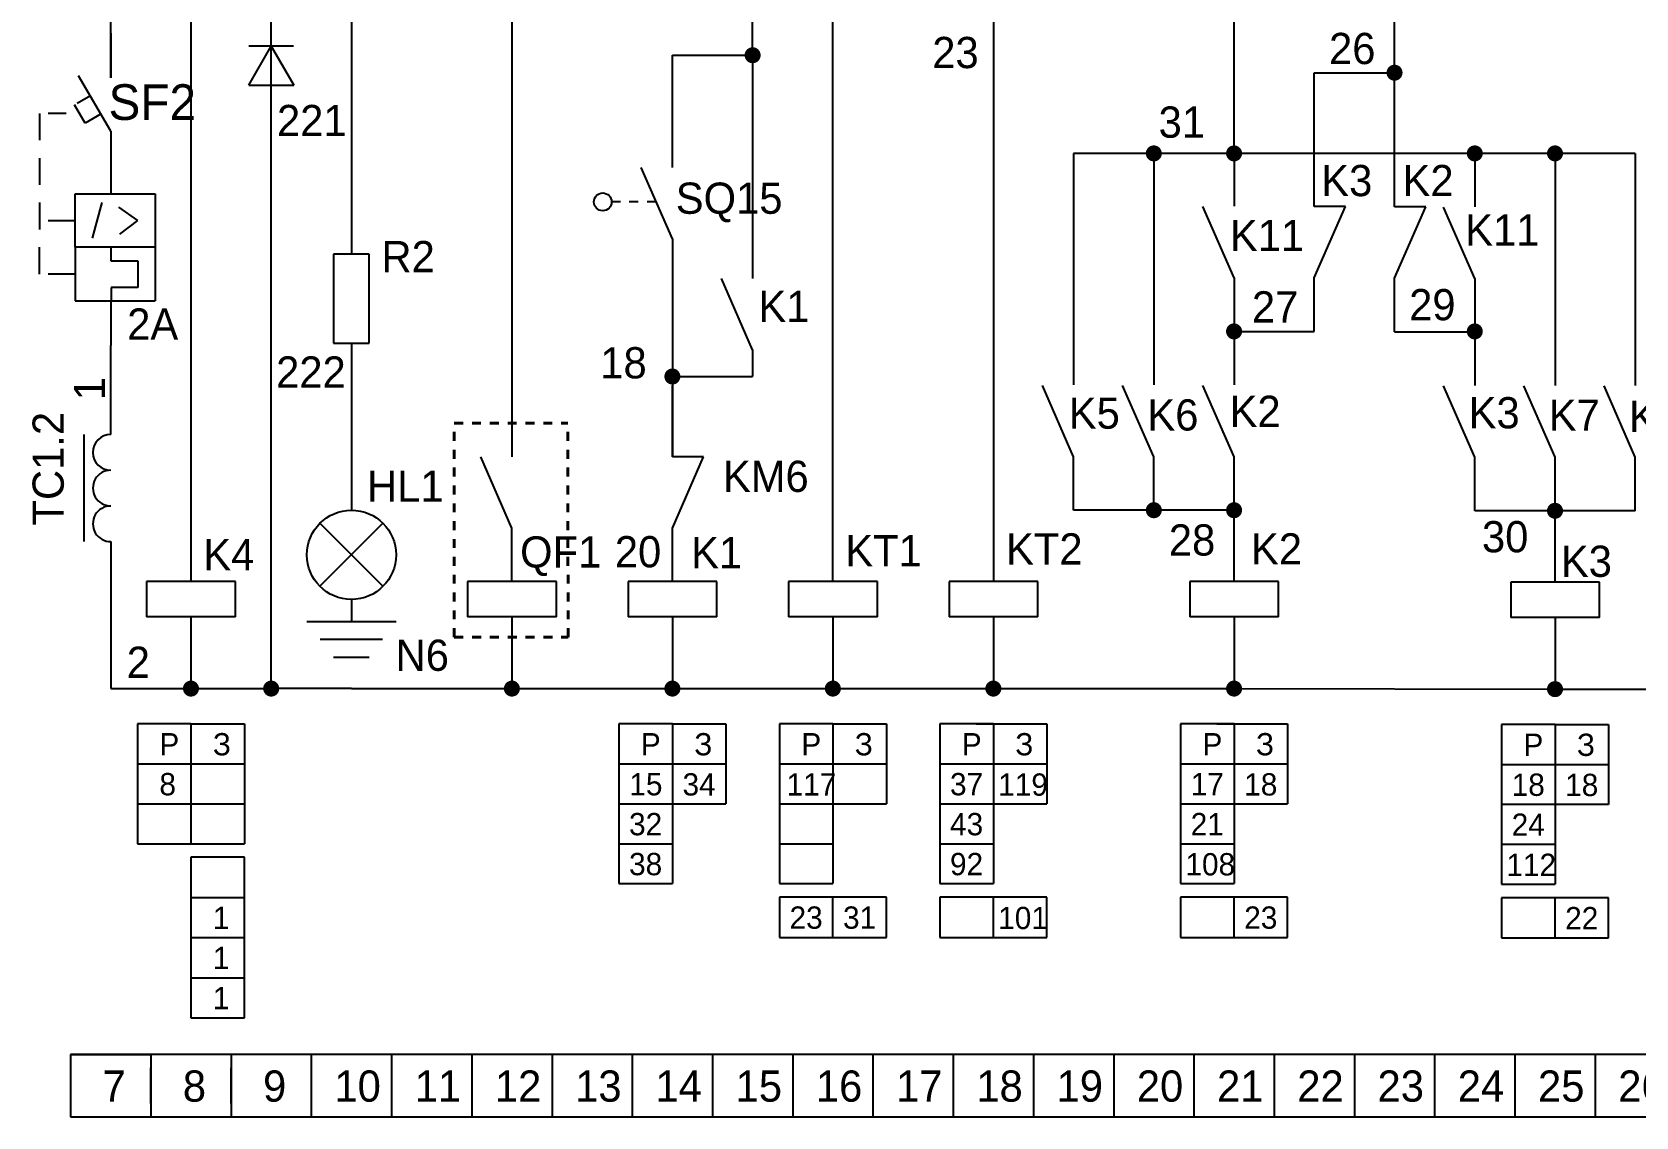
# Model space of a CAD drawing. Header units: inches. Extents: x 0 to 2090, y -987 to 594.
# Drawn here: x 911.7 to 1091.6, y 305.2 to 426.8 of the extents above; entities that cross this region are included whole.
import ezdxf

# ---------------------------------------------------------------- set-up
doc = ezdxf.new("R2010")
doc.units = ezdxf.units.IN
doc.header["$MEASUREMENT"] = 0
doc.linetypes.add('JIS_02_1.0', pattern=[2, 1, -1])
doc.layers.add('пунктир', color=4, linetype='JIS_02_1.0', lineweight=40)

# ---------------------------------------------------------------- blocks, each defined once
blk = doc.blocks.new('авт защ-верт-теп-элмаг')
for p, q in [((0, 0.797724627934258), (1.855200935096946e-07, -4.202275636998252)), ((1.855200935096946e-07, -10.20227563699825), (-3.598076025833223, -3.970224829429412)), ((-2.260526750666259, -6.222176123685472), (-3.781010471749767, -7.100027809351445)), ((-7.999999814479906, -8.202275636998252), (-7.999999814479906, -11.20227563699825)), ((-4.999999814479906, -8.202275636998252), (-6.999999814479906, -8.202275636998252)), ((-2.873138187660004, -9.280161431527233), (-4.04497333454384, -7.250483419029479)), ((-1.075123143085193, -8.242076961534963), (-2.873138187660004, -9.280161431527233)), ((0, -10.20227537206574), (1.855200935096946e-07, -17.20227616217267)), ((-7.999999814479906, -13.20227563699825), (-7.999999814479906, -16.20227563699825)), ((-3.999999997200803, -17.20227563699825), (5, -17.20227537206574)), ((-3.999999814479906, -23.20227563699825), (-3.999999814479906, -17.20227563699825)), ((5.000000185520094, -17.20227563699825), (5.000000185520094, -23.20227563699825)), ((-7.999999814479906, -18.20227563699825), (-7.999999814479906, -21.20227563699825)), ((-0.9999998144799065, -18.20227563699825), (-2.066987112587697, -22.18432644456709)), ((0.8612073410312746, -18.72025758435751), (3.000000185520094, -20.20227563699825)), ((-6.999999814479906, -20.20227563699825), (-3.999999814479906, -20.20227563699825)), ((3.000000185520094, -20.20227563699825), (1.000000185520094, -21.72466315511917)), ((-8, -26.20227537206574), (-8, -23.20227537206574)), ((-3.999999817279104, -23.20227484689133), (-3.999999817279104, -29.20227484689133)), ((5, -23.20227537206574), (-3.999999997200803, -23.20227563699825)), ((1.827208961913129e-07, -23.20227484689133), (1.827208961913129e-07, -24.71968769637192)), ((5.000000182720896, -23.20227484689133), (5.000000182720896, -29.20227484689133)), ((1.827208961913129e-07, -24.71968769637192), (3.057836614909547, -24.71968769637192)), ((3.057836614909547, -24.71968769637192), (3.057836614909547, -27.71471231868429)), ((-4, -26.20227537206574), (-7, -26.20227537206574)), ((0.05946248108693908, -27.71471231868429), (0.05946248108693908, -29.17739905894962)), ((3.057836614909547, -27.71471231868429), (0.05946248108693908, -27.71471231868429)), ((-4, -29.20227484689133), (5, -29.20227537206574)), ((0, -29.20227537206574), (1.855200935096946e-07, -34.20227563699825))]:
    blk.add_line(p, q)

msp = doc.modelspace()

# ---------------------------------------------------------------- hatches: boundary and pattern name
h = msp.add_hatch(color=256)
edge = h.paths.add_edge_path()
edge.add_arc((992.5464494099392, 424.2321265420079), 0.9, 0, 360)
h = msp.add_hatch(color=256)
edge = h.paths.add_edge_path()
edge.add_arc((1064.546449409939, 422.2731662821658), 0.9, 0, 360)
h = msp.add_hatch(color=256)
edge = h.paths.add_edge_path()
edge.add_arc((1037.546449409939, 413.2264616716379), 0.9, 0, 360)
h = msp.add_hatch(color=256)
edge = h.paths.add_edge_path()
edge.add_arc((1046.546448970014, 413.2264194188677), 0.9, 0, 360)
h = msp.add_hatch(color=256)
edge = h.paths.add_edge_path()
edge.add_arc((1073.546326905458, 413.2262081555789), 0.9, 0, 360)
h = msp.add_hatch(color=256)
edge = h.paths.add_edge_path()
edge.add_arc((1082.546326905458, 413.2262081555789), 0.9, 0, 360)
h = msp.add_hatch(color=256)
edge = h.paths.add_edge_path()
edge.add_arc((1046.546449409939, 393.2731662821658), 0.9, 0, 360)
h = msp.add_hatch(color=256)
edge = h.paths.add_edge_path()
edge.add_arc((1073.546326905458, 393.2731662821658), 0.9, 0, 360)
h = msp.add_hatch(color=256)
edge = h.paths.add_edge_path()
edge.add_arc((983.5464494099392, 388.2174219998361), 0.9, 0, 360)
h = msp.add_hatch(color=256)
edge = h.paths.add_edge_path()
edge.add_arc((1037.546449409939, 373.2262075163945), 0.9, 0, 360)
h = msp.add_hatch(color=256)
edge = h.paths.add_edge_path()
edge.add_arc((1046.546449409939, 373.2262075163945), 0.9, 0, 360)
h = msp.add_hatch(color=256)
edge = h.paths.add_edge_path()
edge.add_arc((1082.546326905458, 373.1641997897585), 0.9, 0, 360)
h = msp.add_hatch(color=256)
edge = h.paths.add_edge_path()
edge.add_arc((1082.546326905458, 373.1641997897585), 0.9, 0, 360)
h = msp.add_hatch(color=256)
edge = h.paths.add_edge_path()
edge.add_arc((929.5464494099392, 353.2321265420079), 0.9, 0, 360)
h = msp.add_hatch(color=256)
edge = h.paths.add_edge_path()
edge.add_arc((938.5464494099392, 353.2321265420079), 0.9, 0, 360)
h = msp.add_hatch(color=256)
edge = h.paths.add_edge_path()
edge.add_arc((965.5464494099392, 353.2321265420079), 0.9, 0, 360)
h = msp.add_hatch(color=256)
edge = h.paths.add_edge_path()
edge.add_arc((983.5464494099392, 353.2321265420079), 0.9, 0, 360)
h = msp.add_hatch(color=256)
edge = h.paths.add_edge_path()
edge.add_arc((1001.546449409939, 353.2321265420079), 0.9, 0, 360)
h = msp.add_hatch(color=256)
edge = h.paths.add_edge_path()
edge.add_arc((1019.546449409939, 353.2321265420079), 0.9, 0, 360)
h = msp.add_hatch(color=256)
edge = h.paths.add_edge_path()
edge.add_arc((1046.546449409939, 353.2321265420079), 0.9, 0, 360)
h = msp.add_hatch(color=256)
edge = h.paths.add_edge_path()
edge.add_arc((1082.546326905458, 353.1701188153719), 0.9, 0, 360)

# ---------------------------------------------------------------- linework, layer by layer
for p, q in [((938.5464494099392, 353.2321265420079), (938.5464494099392, 503.2321265420079)), ((992.5464494099392, 424.2321265420079), (992.5464494099392, 503.2321265420079)), ((1046.546449409939, 413.320125047937), (1046.546449409939, 483.2064676283259)), ((1001.546449409939, 365.2262075163945), (1001.546449409939, 455.2321265420079)), ((920.5464494099392, 421.7065979691438), (920.5464494099392, 433.2321265420079)), ((929.5464494099392, 433.2321265420079), (929.5464494099392, 365.2262075163945)), ((947.5464494099392, 433.2321265420079), (947.5464494099392, 401.9386050365234)), ((965.5464494099392, 433.2321265420079), (965.5464494099392, 379.2262075163945)), ((1064.546449409939, 422.2731662821658), (1064.546449409939, 432.2731662821658)), ((1019.546449409939, 428.2099035978018), (1019.546449409939, 365.2262075163945)), ((941.0549729680765, 425.2347924287185), (936.0379258518019, 425.2347924287185)), ((936.0379258518021, 420.8751389382863), (938.5549729680765, 425.2347924287185)), ((938.5549729680765, 425.2347924287185), (941.0720200843509, 420.8751389382863)), ((983.5464494099392, 424.2321265420079), (992.5464494099392, 424.2321265420079)), ((983.5464494099392, 411.6444621885983), (983.5464494099392, 424.2321265420079)), ((992.5464494099392, 424.2321265420079), (992.5464494099392, 399.2030341497201)), ((1055.546449409939, 413.2731662821658), (1055.546449409939, 422.2731662821658)), ((1055.546449409939, 422.2731662821658), (1064.546449409939, 422.2731662821658)), ((1064.546326905458, 413.2262081555789), (1064.546449409939, 422.2731662821658)), ((936.0379258518021, 420.8751389382863), (941.0720200843509, 420.8751389382863)), ((1028.546571254436, 413.2265039238384), (1028.546449409939, 387.2731662821658)), ((1091.546326905458, 413.2262081555789), (1028.546571254436, 413.2265039238383)), ((1037.546449409939, 413.2264616716379), (1037.546449409939, 387.2731662821658)), ((1046.546449409939, 413.320125047937), (1046.546449409939, 407.320125047937)), ((1055.546449409939, 407.2731662821658), (1055.546449409939, 413.2731662821658)), ((1064.546326905458, 407.2262081555789), (1064.546326905458, 413.2262081555789)), ((1073.546326905458, 413.2262081555789), (1073.546326905458, 413.2262081555789)), ((1073.546326905458, 413.2262081555789), (1073.546326905458, 407.2262081555789)), ((1082.546326905458, 413.2262081555789), (1082.546326905458, 387.2247005956953)), ((1091.546326905458, 413.2262081555789), (1091.546326905458, 387.2262081555789)), ((983.5464494099392, 403.6444621885983), (980.0464494099392, 411.6444621885983)), ((977.7145453694818, 407.7899251386068), (976.7145453694818, 407.7899251386068)), ((979.7145453694818, 407.7899251386068), (978.7145453694818, 407.7899251386068)), ((981.7145453694818, 407.7899251386068), (980.7145453694818, 407.7899251386068)), ((1046.546449409939, 399.2731662821658), (1043.046449409939, 407.2731662821658)), ((1059.046449409939, 407.2731662821658), (1055.546449409939, 407.2731662821658)), ((1055.546449409939, 399.2731662821658), (1059.046449409939, 407.2731662821658)), ((1068.046326905458, 407.2262081555789), (1064.546326905458, 407.2262081555789)), ((1064.546326905458, 399.2262081555789), (1068.046326905458, 407.2262081555789)), ((1073.546326905458, 399.2005492418969), (1070.046326905458, 407.2005492418969)), ((983.5464494099392, 403.6444621885983), (983.5464494099392, 379.2262075163945)), ((983.5464494099392, 403.6444621885983), (983.5464494099392, 400.6444621885983)), ((949.5464494099392, 401.9386050365234), (945.5464494099392, 401.9386050365234)), ((945.5464494099392, 401.9386050365234), (945.5464494099392, 391.9386050365234)), ((949.5464494099392, 391.9386050365234), (949.5464494099392, 401.9386050365234)), ((992.5464494099392, 391.2030341497201), (989.0464494099392, 399.2030341497201)), ((1046.546449409939, 399.2731662821658), (1046.546449409939, 393.2731662821658)), ((1055.546449409939, 393.2731662821658), (1055.546449409939, 399.2731662821658)), ((1064.546326905458, 393.2262081555789), (1064.546326905458, 399.2262081555789)), ((1073.546326905458, 399.2005492418969), (1073.546326905458, 393.2005492418969)), ((1046.546449409939, 393.2731662821658), (1046.546449409939, 387.2731662821658)), ((1046.546449409939, 393.2731662821658), (1055.546449409939, 393.2731662821658)), ((1064.546326905458, 393.2262081555789), (1073.546326905458, 393.2262081555789)), ((1073.546326905458, 393.2262081555789), (1073.546326905458, 387.2111585555298)), ((920.5464494099392, 381.7065979366561), (920.5464494099392, 391.7065979366561)), ((945.5464494099392, 391.9386050365234), (949.5464494099392, 391.9386050365234)), ((947.5464494099392, 391.9386050365234), (947.5464494099392, 373.2321265420079)), ((992.5464494099392, 391.2030341497201), (992.5464494099392, 388.2030341497201)), ((983.5464494099392, 388.2174219998361), (992.5464494099392, 388.2030341497201)), ((983.5464494099392, 379.2262075163945), (983.5464494099392, 387.2262075163945)), ((1028.546449409939, 379.2262075163945), (1025.046449409939, 387.2262075163945)), ((1037.546449409939, 379.2262075163945), (1034.046449409939, 387.2262075163945)), ((1046.546449409939, 379.2262075163945), (1043.046449409939, 387.2262075163945)), ((1073.546326905458, 379.1641997897585), (1070.046326905458, 387.1641997897585)), ((1082.546326905458, 379.1641997897585), (1079.046326905458, 387.1641997897585)), ((1091.546326905458, 379.1641997897585), (1088.046326905458, 387.1641997897585)), ((917.5464494099392, 381.7065979366561), (917.5464494099392, 369.7065979366561)), ((965.5464494099392, 371.2262075163945), (962.0464494099392, 379.2262075163945)), ((987.0464494099392, 379.2262075163945), (983.5464494099392, 379.2262075163945)), ((983.5464494099392, 371.2262075163945), (987.0464494099392, 379.2262075163945)), ((1028.546449409939, 373.2262075163945), (1028.546449409939, 379.2262075163945)), ((1037.546449409939, 373.2262075163945), (1037.546449409939, 379.2262075163945)), ((1046.546449409939, 373.2262075163945), (1046.546449409939, 379.2262075163945)), ((1073.546326905458, 373.1641997897585), (1073.546326905458, 379.1641997897585)), ((1082.546326905458, 373.1641997897585), (1082.546326905458, 379.1641997897585)), ((1091.546326905458, 373.1641997897585), (1091.546326905458, 379.1641997897585)), ((1037.546449409939, 373.2262075163945), (1028.546449409939, 373.2262075163945)), ((1046.546449409939, 373.2262075163945), (1037.546449409939, 373.2262075163945)), ((1046.546449409939, 365.2262075163945), (1046.546449409939, 373.2262075163945)), ((1082.546326905458, 373.1641997897585), (1073.546326905458, 373.1641997897585)), ((1091.546326905458, 373.1641997897585), (1082.546326905458, 373.1641997897585)), ((1082.546326905458, 365.1641997897585), (1082.546326905458, 373.1641997897585)), ((944.0109155040063, 371.7676604479407), (951.0819833158719, 364.6965926360754)), ((951.0819833158719, 371.7676604479407), (944.0109155040063, 364.6965926360754)), ((965.5464494099392, 365.2262075163945), (965.5464494099392, 371.2262075163945)), ((983.5464494099392, 365.2262075163945), (983.5464494099392, 371.2262075163945)), ((920.5464494099392, 369.7065979366561), (920.5464494099392, 353.2321265420079)), ((934.5464494099392, 365.2262075163945), (924.5749998107221, 365.2262075163945)), ((924.5749998107221, 365.2262075163945), (924.5749998107221, 361.2667962967524)), ((934.5464494099392, 361.2667962967524), (934.5464494099392, 365.2262075163945)), ((970.5464494099392, 365.2262075163945), (960.5749998107221, 365.2262075163945)), ((960.5749998107221, 365.2262075163945), (960.5749998107221, 361.2667962967524)), ((970.5464494099392, 361.2667962967524), (970.5464494099392, 365.2262075163945)), ((988.5464494099392, 365.2262075163945), (978.5749998107221, 365.2262075163945)), ((978.5749998107221, 365.2262075163945), (978.5749998107221, 361.2667962967524)), ((988.5464494099392, 361.2667962967524), (988.5464494099392, 365.2262075163945)), ((1006.546449409939, 365.2262075163945), (996.5749998107221, 365.2262075163945)), ((996.5749998107221, 365.2262075163945), (996.5749998107221, 361.2667962967524)), ((1001.546449409939, 365.2262075163945), (1001.546449409939, 365.2262075163945)), ((1006.546449409939, 361.2667962967524), (1006.546449409939, 365.2262075163945)), ((1024.546449409939, 365.2262075163945), (1014.574999810722, 365.2262075163945)), ((1014.574999810722, 365.2262075163945), (1014.574999810722, 361.2667962967524)), ((1024.546449409939, 361.2667962967524), (1024.546449409939, 365.2262075163945)), ((1051.546449409939, 365.2262075163945), (1041.574999810722, 365.2262075163945)), ((1041.574999810722, 365.2262075163945), (1041.574999810722, 361.2667962967524)), ((1051.546449409939, 361.2667962967524), (1051.546449409939, 365.2262075163945)), ((1087.546326905458, 365.1641997897585), (1077.574877306241, 365.1641997897585)), ((1077.574877306241, 365.1641997897585), (1077.574877306241, 361.2047885701164)), ((1087.546326905458, 361.2047885701164), (1087.546326905458, 365.1641997897585)), ((947.5464494099392, 363.232126542008), (947.5464494099392, 360.732126542008)), ((934.5464494099392, 361.2667962967524), (924.5749998107221, 361.2667962967524)), ((929.5464494099392, 361.2262075163945), (929.5464494099392, 353.2321265420079)), ((952.5464494099392, 360.732126542008), (942.5464494099392, 360.732126542008)), ((970.5464494099392, 361.2667962967524), (960.5749998107221, 361.2667962967524)), ((965.5464494099392, 361.2262075163945), (965.5464494099392, 353.2321265420079)), ((988.5464494099392, 361.2667962967524), (978.5749998107221, 361.2667962967524)), ((983.5464494099392, 361.2262075163945), (983.5464494099392, 353.2321265420079)), ((1006.546449409939, 361.2667962967524), (996.5749998107221, 361.2667962967524)), ((1001.546449409939, 361.2262075163945), (1001.546449409939, 353.2321265420079)), ((1024.546449409939, 361.2667962967524), (1014.574999810722, 361.2667962967524)), ((1019.546449409939, 361.2262075163945), (1019.546449409939, 353.2321265420079)), ((1051.546449409939, 361.2667962967524), (1041.574999810722, 361.2667962967524)), ((1046.546449409939, 361.2262075163945), (1046.546449409939, 353.2321265420079)), ((1087.546326905458, 361.2047885701164), (1077.574877306241, 361.2047885701164)), ((1082.546326905458, 361.1641997897585), (1082.546326905458, 353.1701188153719)), ((951.0464494099392, 358.732126542008), (944.0464494099392, 358.732126542008)), ((949.5464494099392, 356.732126542008), (945.5464494099392, 356.732126542008)), ((920.5464494099392, 353.2321265420079), (929.5464494099392, 353.2321265420079)), ((929.5464494099392, 353.2321265420079), (938.5464494099392, 353.2321265420079)), ((947.5464494099392, 353.2321265420079), (938.5464494099392, 353.2321265420079)), ((947.5464494099392, 353.2321265420079), (965.5464494099392, 353.2321265420079)), ((965.5464494099392, 353.2321265420079), (983.5464494099392, 353.2321265420079)), ((983.5464494099392, 353.2321265420079), (1001.546449409939, 353.2321265420079)), ((1001.546449409939, 353.2321265420079), (1019.546449409939, 353.2321265420079)), ((1019.546449409939, 353.2321265420079), (1046.546449409939, 353.2321265420079)), ((1046.546449409939, 353.2321265420079), (1082.546326905458, 353.1701188153719)), ((1082.546326905458, 353.1701188153719), (1091.546326905458, 353.1701188153719)), ((1091.546326905458, 353.1701188153719), (1100.546326905458, 353.1701188153719)), ((929.5464494099392, 349.277308878547), (923.5464494099392, 349.2773088785469)), ((923.5464494099392, 349.2773088785469), (923.5464494099392, 344.7991518773136)), ((929.5464494099392, 349.277308878547), (929.5464494099392, 344.777308878547)), ((929.5464494099392, 349.277308878547), (935.5464494099392, 349.277308878547)), ((935.5464494099392, 349.277308878547), (935.5464494099392, 344.777308878547)), ((983.5464494099392, 349.277308878547), (977.5464494099392, 349.2773088785469)), ((977.5464494099392, 349.2773088785469), (977.5464494099392, 344.7991518773136)), ((983.5464494099392, 349.277308878547), (983.5464494099392, 344.777308878547)), ((983.5464494099392, 349.277308878547), (989.5464494099392, 349.277308878547)), ((989.5464494099392, 349.277308878547), (989.5464494099392, 344.777308878547)), ((1001.546449409939, 349.277308878547), (995.5464494099392, 349.2773088785469)), ((995.5464494099392, 349.2773088785469), (995.5464494099392, 344.7991518773136)), ((1001.546449409939, 349.277308878547), (1001.546449409939, 344.777308878547)), ((1001.546449409939, 349.277308878547), (1007.546449409939, 349.277308878547)), ((1007.546449409939, 349.277308878547), (1007.546449409939, 344.777308878547)), ((1019.546449409939, 349.277308878547), (1013.546449409939, 349.2773088785469)), ((1013.546449409939, 349.2773088785469), (1013.546449409939, 344.7991518773136)), ((1017.620523301518, 349.277308878547), (1023.620523301518, 349.277308878547)), ((1019.546449409939, 349.277308878547), (1019.546449409939, 344.777308878547)), ((1019.546449409939, 349.277308878547), (1025.546449409939, 349.277308878547)), ((1025.546449409939, 349.277308878547), (1025.546449409939, 344.777308878547)), ((1046.546449409939, 349.277308878547), (1040.546449409939, 349.2773088785469)), ((1040.546449409939, 349.2773088785469), (1040.546449409939, 344.7991518773136)), ((1044.620523301518, 349.277308878547), (1050.620523301518, 349.277308878547)), ((1046.546449409939, 349.277308878547), (1046.546449409939, 344.777308878547)), ((1046.546449409939, 349.277308878547), (1052.546449409939, 349.277308878547)), ((1052.546449409939, 349.277308878547), (1052.546449409939, 344.777308878547)), ((1082.546326905458, 349.215301151911), (1076.546326905458, 349.2153011519109)), ((1076.546326905458, 349.2153011519109), (1076.546326905458, 344.7371441506776)), ((1082.546326905458, 349.215301151911), (1082.546326905458, 344.715301151911)), ((1082.546326905458, 349.215301151911), (1088.546326905458, 349.215301151911)), ((1088.546326905458, 349.215301151911), (1088.546326905458, 344.715301151911)), ((923.5464494099392, 344.7991518773136), (929.5464494099392, 344.7991518773136)), ((923.5464494099392, 344.7991518773136), (923.5464494099392, 340.3209948760804)), ((929.5464494099392, 344.7991518773137), (935.5464494099392, 344.7991518773137)), ((929.5464494099392, 344.7991518773137), (929.5464494099392, 340.2991518773137)), ((935.5464494099392, 344.7991518773138), (935.5464494099392, 340.2991518773138)), ((977.5464494099392, 344.7991518773136), (983.5464494099392, 344.7991518773136)), ((977.5464494099392, 344.7991518773136), (977.5464494099392, 340.3209948760804)), ((983.5464494099392, 344.7991518773137), (989.5464494099392, 344.7991518773137)), ((983.5464494099392, 344.7991518773137), (983.5464494099392, 340.2991518773137)), ((989.5464494099392, 344.7991518773138), (989.5464494099392, 340.2991518773138)), ((995.5464494099392, 344.7991518773136), (1001.546449409939, 344.7991518773136)), ((995.5464494099392, 344.7991518773136), (995.5464494099392, 340.3209948760804)), ((1001.546449409939, 344.7991518773137), (1007.546449409939, 344.7991518773137)), ((1001.546449409939, 344.7991518773137), (1001.546449409939, 340.2991518773137)), ((1007.546449409939, 344.7991518773138), (1007.546449409939, 340.2991518773138)), ((1013.546449409939, 344.7991518773136), (1019.546449409939, 344.7991518773136)), ((1013.546449409939, 344.7991518773136), (1013.546449409939, 340.3209948760804)), ((1017.620523301518, 344.7991518773137), (1023.620523301518, 344.7991518773137)), ((1019.546449409939, 344.7991518773137), (1025.546449409939, 344.7991518773137)), ((1019.546449409939, 344.7991518773137), (1019.546449409939, 340.2991518773137)), ((1025.546449409939, 344.7991518773138), (1025.546449409939, 340.2991518773138)), ((1040.546449409939, 344.7991518773136), (1046.546449409939, 344.7991518773136)), ((1040.546449409939, 344.7991518773136), (1040.546449409939, 340.3209948760804)), ((1044.620523301518, 344.7991518773137), (1050.620523301518, 344.7991518773137)), ((1046.546449409939, 344.7991518773137), (1052.546449409939, 344.7991518773137)), ((1046.546449409939, 344.7991518773137), (1046.546449409939, 340.2991518773137)), ((1052.546449409939, 344.7991518773138), (1052.546449409939, 340.2991518773138)), ((1076.546326905458, 344.7371441506776), (1082.546326905458, 344.7371441506776)), ((1076.546326905458, 344.7371441506776), (1076.546326905458, 340.2589871494444)), ((1082.546326905458, 344.7371441506777), (1088.546326905458, 344.7371441506777)), ((1082.546326905458, 344.7371441506777), (1082.546326905458, 340.2371441506777)), ((1088.546326905458, 344.7371441506778), (1088.546326905458, 340.2371441506778)), ((923.5464494099392, 340.3209948760804), (929.5464494099392, 340.3209948760804)), ((923.5464494099392, 340.3209948760804), (923.5464494099392, 335.8428378748471)), ((929.5464494099392, 340.3209948760804), (935.5464494099392, 340.3209948760804)), ((929.5464494099392, 340.3209948760804), (929.5464494099392, 335.8428378748471)), ((935.5464494099392, 340.3209948760805), (935.5464494099392, 335.8428378748471)), ((977.5464494099392, 340.3209948760804), (983.5464494099392, 340.3209948760804)), ((977.5464494099392, 340.3209948760804), (977.5464494099392, 335.8428378748471)), ((983.5464494099392, 340.3209948760804), (989.5464494099392, 340.3209948760804)), ((983.5464494099392, 340.3209948760804), (983.5464494099392, 335.8428378748471)), ((995.5464494099392, 340.3209948760804), (1001.546449409939, 340.3209948760804)), ((995.5464494099392, 340.3209948760804), (995.5464494099392, 335.8428378748471)), ((1001.546449409939, 340.3209948760804), (1007.546449409939, 340.3209948760804)), ((1001.546449409939, 340.3209948760804), (1001.546449409939, 335.8428378748471)), ((1013.546449409939, 340.3209948760804), (1019.546449409939, 340.3209948760804)), ((1013.546449409939, 340.3209948760804), (1013.546449409939, 335.8428378748471)), ((1017.620523301518, 340.3209948760804), (1023.620523301518, 340.3209948760804)), ((1019.546449409939, 340.3209948760804), (1025.546449409939, 340.3209948760804)), ((1019.546449409939, 340.3209948760804), (1019.546449409939, 335.8428378748471)), ((1040.546449409939, 340.3209948760804), (1046.546449409939, 340.3209948760804)), ((1040.546449409939, 340.3209948760804), (1040.546449409939, 335.8428378748471)), ((1044.620523301518, 340.3209948760804), (1050.620523301518, 340.3209948760804)), ((1046.546449409939, 340.3209948760804), (1052.546449409939, 340.3209948760804)), ((1046.546449409939, 340.3209948760804), (1046.546449409939, 335.8428378748471)), ((1076.546326905458, 340.2589871494444), (1082.546326905458, 340.2589871494444)), ((1076.546326905458, 340.2589871494444), (1076.546326905458, 335.7808301482111)), ((1082.546326905458, 340.2589871494444), (1088.546326905458, 340.2589871494444)), ((1082.546326905458, 340.2589871494444), (1082.546326905458, 335.7808301482111)), ((923.5464494099392, 335.8428378748471), (929.5464494099392, 335.8428378748471)), ((929.5464494099392, 335.8428378748471), (935.5464494099392, 335.8428378748471)), ((977.5464494099392, 335.8428378748471), (983.5464494099392, 335.8428378748471)), ((977.5464494099392, 335.8428378748471), (977.5464494099392, 331.3646808736138)), ((983.5464494099392, 335.8428378748471), (983.5464494099392, 331.3646808736138)), ((995.5464494099392, 335.8428378748471), (1001.546449409939, 335.8428378748471)), ((995.5464494099392, 335.8428378748471), (995.5464494099392, 331.3646808736138)), ((1001.546449409939, 335.8428378748471), (1001.546449409939, 331.3646808736138)), ((1013.546449409939, 335.8428378748471), (1019.546449409939, 335.8428378748471)), ((1013.546449409939, 335.8428378748471), (1013.546449409939, 331.3646808736138)), ((1019.546449409939, 335.8428378748471), (1019.546449409939, 331.3646808736138)), ((1040.546449409939, 335.8428378748471), (1046.546449409939, 335.8428378748471)), ((1040.546449409939, 335.8428378748471), (1040.546449409939, 331.3646808736138)), ((1046.546449409939, 335.8428378748471), (1046.546449409939, 331.3646808736138)), ((1076.546326905458, 335.7808301482111), (1082.546326905458, 335.7808301482111)), ((1076.546326905458, 335.7808301482111), (1076.546326905458, 331.3026731469778)), ((1082.546326905458, 335.7808301482111), (1082.546326905458, 331.3026731469778)), ((935.5464494099392, 334.3209948760805), (929.5464494099394, 334.3209948760805)), ((929.5464494099394, 334.3209948760805), (929.5464494099394, 329.8209948760805)), ((935.5464494099394, 329.8209948760805), (935.5464494099392, 334.3209948760805)), ((977.5464494099392, 331.3646808736138), (983.5464494099392, 331.3646808736138)), ((995.5464494099392, 331.3646808736138), (1001.546449409939, 331.3646808736138)), ((1013.546449409939, 331.3646808736138), (1019.546449409939, 331.3646808736138)), ((1040.546449409939, 331.3646808736138), (1046.546449409939, 331.3646808736138)), ((1076.546326905458, 331.3026731469778), (1082.546326905458, 331.3026731469778)), ((929.5464494099394, 329.8209948760805), (935.5464494099394, 329.8209948760805)), ((929.5464494099394, 329.8209948760805), (929.5464494099394, 325.3209948760805)), ((935.5464494099394, 325.3209948760805), (935.5464494099392, 329.8209948760805)), ((1001.546449409939, 329.8428378748472), (995.5464494099394, 329.8428378748472)), ((995.5464494099394, 329.8428378748472), (995.5464494099394, 325.3428378748472)), ((1001.546449409939, 325.3428378748472), (1001.546449409939, 329.8428378748472)), ((1007.546449409939, 329.8428378748472), (1001.546449409939, 329.8428378748472)), ((1007.546449409939, 325.3428378748472), (1007.546449409939, 329.8428378748472)), ((1019.546449409939, 329.8428378748472), (1013.546449409939, 329.8428378748472)), ((1013.546449409939, 329.8428378748472), (1013.546449409939, 325.3428378748472)), ((1023.620523301518, 329.8428378748472), (1017.620523301518, 329.8428378748472)), ((1019.546449409939, 325.3428378748472), (1019.546449409939, 329.8428378748472)), ((1025.546449409939, 329.8428378748472), (1019.546449409939, 329.8428378748472)), ((1025.546449409939, 325.3428378748472), (1025.546449409939, 329.8428378748472)), ((1046.546449409939, 329.8428378748472), (1040.546449409939, 329.8428378748472)), ((1040.546449409939, 329.8428378748472), (1040.546449409939, 325.3428378748472)), ((1050.620523301518, 329.8428378748472), (1044.620523301518, 329.8428378748472)), ((1046.546449409939, 325.3428378748472), (1046.546449409939, 329.8428378748472)), ((1052.546449409939, 329.8428378748472), (1046.546449409939, 329.8428378748472)), ((1052.546449409939, 325.3428378748472), (1052.546449409939, 329.8428378748472)), ((1082.546326905458, 329.7808301482112), (1076.546326905458, 329.7808301482112)), ((1076.546326905458, 329.7808301482112), (1076.546326905458, 325.2808301482112)), ((1082.546326905458, 325.2808301482112), (1082.546326905458, 329.7808301482112)), ((1088.546326905458, 329.7808301482112), (1082.546326905458, 329.7808301482112)), ((1088.546326905458, 325.2808301482112), (1088.546326905458, 329.7808301482112)), ((929.5464494099394, 325.3209948760805), (935.5464494099394, 325.3209948760805)), ((929.5464494099394, 325.3209948760805), (929.5464494099394, 320.8209948760805)), ((935.5464494099394, 320.8209948760805), (935.5464494099392, 325.3209948760805)), ((995.5464494099394, 325.3428378748472), (1001.546449409939, 325.3428378748472)), ((1001.546449409939, 325.3428378748472), (1007.546449409939, 325.3428378748472)), ((1013.546449409939, 325.3428378748472), (1019.546449409939, 325.3428378748472)), ((1017.620523301518, 325.3428378748472), (1023.620523301518, 325.3428378748472)), ((1019.546449409939, 325.3428378748472), (1025.546449409939, 325.3428378748472)), ((1040.546449409939, 325.3428378748472), (1046.546449409939, 325.3428378748472)), ((1044.620523301518, 325.3428378748472), (1050.620523301518, 325.3428378748472)), ((1046.546449409939, 325.3428378748472), (1052.546449409939, 325.3428378748472)), ((1076.546326905458, 325.2808301482112), (1082.546326905458, 325.2808301482112)), ((1082.546326905458, 325.2808301482112), (1088.546326905458, 325.2808301482112)), ((929.5464494099394, 320.8209948760805), (935.5464494099394, 320.8209948760805)), ((929.5464494099394, 320.8209948760805), (929.5464494099394, 316.3209948760805)), ((935.5464494099394, 316.3209948760805), (935.5464494099392, 320.8209948760805)), ((929.5464494099394, 316.3209948760805), (935.5464494099394, 316.3209948760805)), ((916.0464494099392, 312.2178257151387), (916.0464494099392, 305.2178257151387)), ((1294.046449409944, 312.2178257151387), (916.0464494099392, 312.2178257151387)), ((916.0464494099392, 312.2178257151387), (925.0464494099392, 312.2178257151387)), ((925.0464494099392, 312.2178257151387), (925.0464494099392, 305.2178257151387)), ((934.0464494099394, 312.2178257151387), (934.0464494099394, 305.2178257151387)), ((934.0464494099394, 312.2178257151387), (934.0464494099394, 305.2178257151387)), ((943.0464494099394, 312.2178257151387), (943.0464494099394, 305.2178257151387)), ((952.0464494099397, 312.2178257151387), (952.0464494099397, 305.2178257151387)), ((952.0464494099397, 312.2178257151387), (952.0464494099397, 305.2178257151387)), ((961.0464494099397, 312.2178257151387), (961.0464494099397, 305.2178257151387)), ((970.0464494099399, 312.2178257151387), (970.0464494099399, 305.2178257151387)), ((970.0464494099399, 312.2178257151387), (970.0464494099399, 305.2178257151387)), ((979.0464494099399, 312.2178257151387), (979.0464494099399, 305.2178257151387)), ((988.0464494099401, 312.2178257151387), (988.0464494099401, 305.2178257151387)), ((988.0464494099401, 312.2178257151387), (988.0464494099401, 305.2178257151387)), ((997.0464494099401, 312.2178257151387), (997.0464494099401, 305.2178257151387)), ((1006.04644940994, 312.2178257151387), (1006.04644940994, 305.2178257151387)), ((1006.04644940994, 312.2178257151387), (1006.04644940994, 305.2178257151387)), ((1015.04644940994, 312.2178257151387), (1015.04644940994, 305.2178257151387)), ((1024.046449409941, 312.2178257151387), (1024.046449409941, 305.2178257151387)), ((1033.046449409941, 312.2178257151387), (1033.046449409941, 305.2178257151387)), ((1042.046449409941, 312.2178257151387), (1042.046449409941, 305.2178257151387)), ((1042.046449409941, 312.2178257151387), (1042.046449409941, 305.2178257151387)), ((1051.046449409941, 312.2178257151387), (1051.046449409941, 305.2178257151387)), ((1060.046449409941, 312.2178257151387), (1060.046449409941, 305.2178257151387)), ((1060.046449409941, 312.2178257151387), (1060.046449409941, 305.2178257151387)), ((1069.046449409941, 312.2178257151387), (1069.046449409941, 305.2178257151387)), ((1078.046449409941, 312.2178257151387), (1078.046449409941, 305.2178257151387)), ((1078.046449409941, 312.2178257151387), (1078.046449409941, 305.2178257151387)), ((1087.046449409941, 312.2178257151387), (1087.046449409941, 305.2178257151387)), ((925.0464494099394, 306.7178257151375), (925.0464494099392, 310.7178257151375)), ((934.0464494099394, 306.7178257151375), (934.0464494099394, 310.7178257151375)), ((916.0464494099392, 305.2178257151387), (1294.046449409944, 305.2178257151386))]:
    msp.add_line(p, q)
for centre, radius in [((975.7329633421546, 407.7906903595048), 1), ((947.5464494099392, 368.232126542008), 5)]:
    msp.add_circle(centre, radius)
for centre, start in [((920.5464494099392, 379.7065979366561), 90), ((920.5464494099392, 375.7065979366561), 89.99999999998697), ((920.5464494099392, 371.7065979366561), 89.99999999998697)]:
    msp.add_arc(centre, 2, start, 270)
at = {"layer": 'пунктир'}
for p, q in [((959.0774540235811, 382.9991741857286), (971.8309866766913, 383.0030265935158)), ((959.0860519158905, 358.999192666752), (959.0774540235811, 382.9991741857286)), ((971.8395859491097, 358.999192666752), (971.8309880568004, 382.9991741857286)), ((959.0860519158905, 358.999192666752), (971.8395859491097, 358.999192666752))]:
    msp.add_line(p, q, dxfattribs=at)

# ---------------------------------------------------------------- block references
msp.add_blockref('авт защ-верт-теп-элмаг', (920.5464492244191, 425.9088735736543))

# ---------------------------------------------------------------- texts
msp.add_text('SF2', height=4).set_placement((920.3011278022477, 416.9789337575343))
at = {"attachment_point": 1}
for s, insert, char_height, width in [('26', (1057.200328628956, 426.7395080091992), 3.5, 8.12757404730553), ('23', (1012.695998744573, 426.2865961703072), 3.5, 8.12757404730553), ('221', (939.1950072475715, 418.6611333833686), 3.5, 5.495212915828233), ('31', (1038.084155987679, 418.4873909426291), 3.5, 8.12757404730553), ('K3', (1056.327581377318, 411.9340682569433), 3.5, 8.12757404730553), ('K2', (1065.445482565513, 411.9340682569433), 3.5, 8.12757404730553), ('SQ15', (983.9249663817786, 409.9571681478775), 3.5, 8.12757404730553), ('K11', (1046.081963204986, 405.7747251816475), 3.5, 8.12757404730553), ('K11', (1072.468722645384, 406.3931561185531), 3.5, 8.12757404730553), ('R2', (950.9168551288908, 403.4088201270217), 3.5, 8.12757404730553), ('K1', (993.1963308629415, 397.8294299874258), 3.5, 8.12757404730553), ('27', (1048.546252690757, 397.7711846474094), 3.5, 8.12757404730553), ('29', (1066.184764396104, 398.0202237781118), 3.5, 8.12757404730553), ('2A', (922.3953168647481, 395.8495261306926), 3.5, 4.658921413826533), ('222', (939.0987773312422, 390.4725879540259), 3.5, 5.495212915828233), ('18', (975.4605881251623, 391.5049743399557), 3.5, 8.12757404730553), ('K5', (1028.007936716594, 385.8626269957031), 3.5, 8.12757404730553), ('K6', (1036.825217857778, 385.6623709656639), 3.5, 8.12757404730553), ('K2', (1046.043271397626, 386.0628900348065), 3.5, 8.12757404730553), ('K3', (1072.856104619466, 385.9062023601898), 3.5, 8.12757404730553), ('K7', (1081.847849953592, 385.6339071478785), 3.5, 8.12757404730553), ('K8', (1090.839607825568, 385.497763046255), 3.5, 8.12757404730553), ('KM6', (989.215425339014, 378.7776386034445), 3.5, 8.12757404730553), ('HL1', (949.2912475543194, 377.6787133800349), 3.5, 5.918372547781701), ('KT2', (1020.969525837339, 370.6419771715763), 3.5, 8.12757404730553), ('28', (1039.229927476868, 371.6443857814206), 3.5, 8.12757404730553), ('K2', (1048.447981016715, 370.6430986221658), 3.5, 8.12757404730553), ('30', (1074.351280932869, 372.0102940817303), 3.5, 8.12757404730553), ('K4', (930.9308941687482, 370.0007860245962), 3.5, 6.268511617176046), ('QF1', (966.4634427368123, 370.3007456896152), 3.5, 8.12757404730553), ('20', (977.0907845531033, 370.3266883472714), 3.5, 8.12757404730553), ('K1', (985.6493471444223, 370.2248676427683), 3.5, 8.12757404730553), ('KT1', (1002.934191156307, 370.4417211415389), 3.5, 8.12757404730553), ('K3', (1083.201486470075, 369.2581351798173), 3.5, 8.12757404730553), ('N6', (952.4976374477797, 358.7195466337637), 3.5, 10.2), ('2', (922.3407236557337, 357.9362766502201), 3.5, 4.704150108212161), ('Р', (926.0053834434098, 348.2447167857708), 2.5, 3.772162125630757), ('З', (932.0053834434098, 348.2447167857709), 2.5, 3.772162125630757), ('Р', (980.0053834434098, 348.2447167857708), 2.5, 3.772162125630757), ('З', (986.0053834434098, 348.2447167857709), 2.5, 3.772162125630757), ('Р', (998.0053834434098, 348.2447167857708), 2.5, 3.772162125630757), ('З', (1004.00538344341, 348.2447167857709), 2.5, 3.772162125630757), ('Р', (1016.00538344341, 348.2447167857708), 2.5, 3.772162125630757), ('З', (1022.00538344341, 348.2447167857709), 2.5, 3.772162125630757), ('Р', (1043.00538344341, 348.2447167857708), 2.5, 3.772162125630757), ('З', (1049.00538344341, 348.2447167857709), 2.5, 3.772162125630757), ('Р', (1079.005260938929, 348.1827090591348), 2.5, 3.772162125630757), ('З', (1085.005260938929, 348.1827090591349), 2.5, 3.772162125630757), ('8', (926.0053834434098, 343.7665597845375), 2.5, 3.772162125630757), ('15', (978.7155191811366, 343.7665597845375), 2.5, 3.772162125630757), ('34', (984.6847829047488, 343.7447167857709), 2.5, 3.772162125630757), ('117', (996.3541069076805, 343.7447167857709), 2.5, 3.772162125630757), ('37', (1014.684782904749, 343.7665597845376), 2.5, 3.772162125630757), ('119', (1020.090116360251, 343.7228737870042), 2.5, 3.772162125630757), ('17', (1041.684782904749, 343.7665597845376), 2.5, 3.772162125630757), ('18', (1047.684782904749, 343.7447167857709), 2.5, 3.772162125630757), ('18', (1077.684660400268, 343.7045520579016), 2.5, 3.772162125630757), ('18', (1083.684660400268, 343.6827090591349), 2.5, 3.772162125630757), ('32', (978.6847829047488, 339.2884027833043), 2.5, 3.772162125630757), ('43', (1014.684782904749, 339.2884027833043), 2.5, 3.772162125630757), ('21', (1041.684782904749, 339.2884027833043), 2.5, 3.772162125630757), ('24', (1077.684660400268, 339.2263950566683), 2.5, 3.772162125630757), ('38', (978.6847829047488, 334.810245782071), 2.5, 3.772162125630757), ('92', (1014.684782904749, 334.810245782071), 2.5, 3.772162125630757), ('108', (1041.090116360251, 334.7884027833043), 2.5, 3.772162125630757), ('112', (1077.08999385577, 334.7263950566683), 2.5, 3.772162125630757), ('1', (932.00538344341, 328.7884027833044), 2.5, 3.772162125630757), ('23', (996.684782904749, 328.8102457820711), 2.5, 3.772162125630757), ('31', (1002.684782904749, 328.8102457820712), 2.5, 3.772162125630757), ('101', (1020.090116360251, 328.7665597845377), 2.5, 3.772162125630757), ('23', (1047.684782904749, 328.8102457820711), 2.5, 3.772162125630757), ('22', (1083.684660400268, 328.7482380554351), 2.5, 3.772162125630757), ('1', (932.00538344341, 324.2884027833044), 2.5, 3.772162125630757), ('1', (932.00538344341, 319.7884027833044), 2.5, 3.772162125630757), ('7', (919.6339358455512, 310.4260903701979), 3.5, 3.772162125630757), ('8', (928.6339358455512, 310.4260903701979), 3.5, 3.772162125630757), ('9', (937.6339358455514, 310.4260903701979), 3.5, 3.772162125630757), ('10', (945.639503050322, 310.4260903701979), 3.5, 3.772162125630757), ('11', (954.6395030503222, 310.4260903701979), 3.5, 3.772162125630757), ('12', (963.6395030503222, 310.4260903701982), 3.5, 3.772162125630757), ('13', (972.6395030503224, 310.4260903701985), 3.5, 3.772162125630757), ('14', (981.6395030503224, 310.4260903701988), 3.5, 3.772162125630757), ('15', (990.6395030503227, 310.4260903701982), 3.5, 3.772162125630757), ('16', (999.6395030503227, 310.4260903701982), 3.5, 3.772162125630757), ('17', (1008.639503050323, 310.4260903701979), 3.5, 3.772162125630757), ('18', (1017.639503050323, 310.4260903701979), 3.5, 3.772162125630757), ('19', (1026.639503050323, 310.4260903701982), 3.5, 3.772162125630757), ('20', (1035.639503050323, 310.4260903701985), 3.5, 3.772162125630757), ('21', (1044.639503050323, 310.4260903701988), 3.5, 3.772162125630757), ('22', (1053.639503050324, 310.4260903701982), 3.5, 3.772162125630757), ('23', (1062.639503050324, 310.4260903701982), 3.5, 3.772162125630757), ('24', (1071.639503050324, 310.4260903701979), 3.5, 3.772162125630757), ('25', (1080.639503050324, 310.426090370198), 3.5, 3.772162125630757), ('26', (1089.639503050324, 310.4260903701983), 3.5, 3.772162125630757)]:
    msp.add_mtext(s, dxfattribs=dict(at, insert=insert, char_height=char_height, width=width))
at = {"char_height": 3.5, "attachment_point": 1, "rotation": 90}
for s, insert, width in [('1', (916.4204633805034, 385.5454439513641), 4.525960149032585), ('TC1.2', (911.7771205131244, 371.5088496963954), 13.58176472233936)]:
    msp.add_mtext(s, dxfattribs=dict(at, insert=insert, width=width))

doc.saveas('drawing.dxf')
